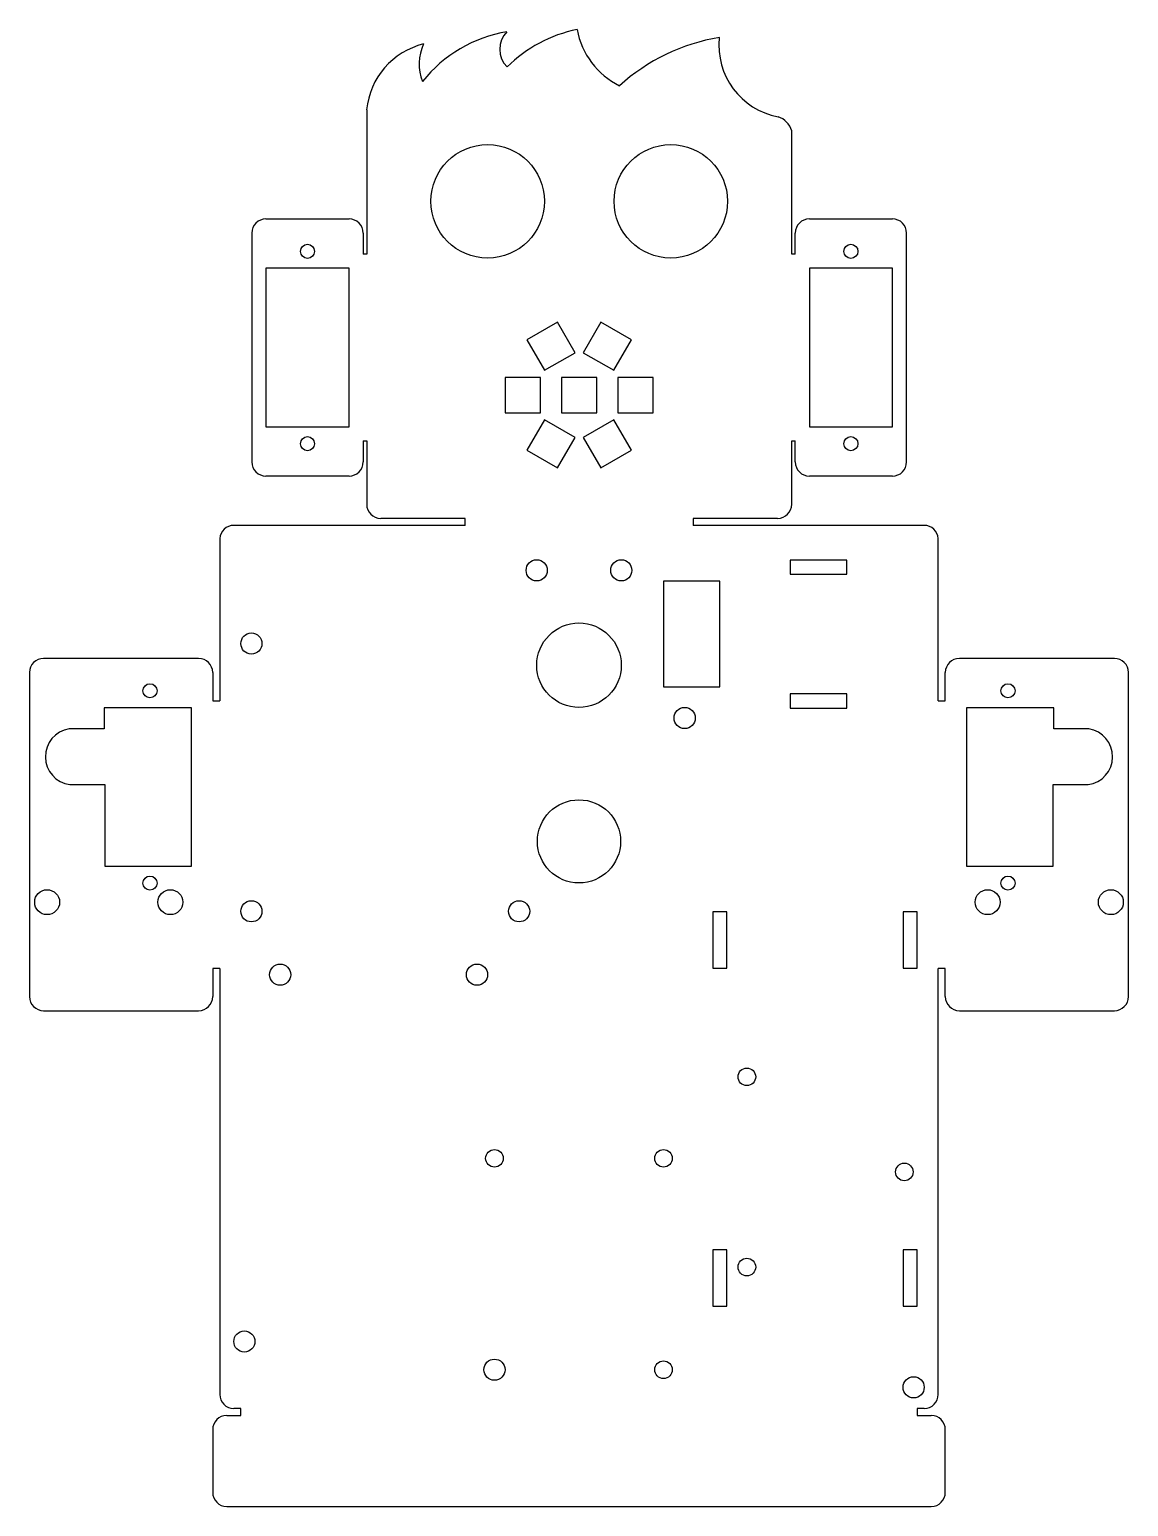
# Model space of a CAD drawing. Header units: millimetres. Extents: x -17 to 139, y -193 to 16.
import ezdxf

# ---------------------------------------------------------------- set-up
doc = ezdxf.new("R2010")
doc.units = ezdxf.units.MM
doc.layers.get('0').update_dxf_attribs({"true_color": 0xffffff})

msp = doc.modelspace()

# ---------------------------------------------------------------- linework, layer by layer
at = {"color": 7, "linetype": 'Continuous', "lineweight": 25, "true_color": 0xffffff}
for p, q in [((30.53, 4.97), (30.53, -15.52)), ((90.87, -15.52), (90.87, 1.99)), ((14.23, -12.52), (14.23, -45.02)), ((16.23, -10.52), (28.03, -10.52)), ((30.03, -12.52), (30.03, -15.52)), ((91.37, -15.52), (91.37, -12.52)), ((93.37, -10.52), (105.17, -10.52)), ((107.17, -45.02), (107.17, -12.52)), ((30.53, -15.52), (30.03, -15.52)), ((91.37, -15.52), (90.87, -15.52)), ((28.03, -17.52), (16.23, -17.52)), ((16.23, -17.52), (16.23, -40.02)), ((28.03, -40.02), (28.03, -17.52)), ((105.17, -17.52), (93.37, -17.52)), ((93.37, -17.52), (93.37, -40.02)), ((105.17, -40.02), (105.17, -17.52)), ((57.61, -25.18), (53.28, -27.68)), ((60.11, -29.51), (57.61, -25.18)), ((63.78, -25.18), (61.28, -29.51)), ((68.11, -27.68), (63.78, -25.18)), ((53.28, -27.68), (55.78, -32.01)), ((65.61, -32.01), (68.11, -27.68)), ((55.78, -32.01), (60.11, -29.51)), ((61.28, -29.51), (65.61, -32.01)), ((50.2, -33.02), (50.2, -38.02)), ((55.2, -33.02), (50.2, -33.02)), ((55.2, -38.02), (55.2, -33.02)), ((58.2, -33.02), (58.2, -38.02)), ((63.2, -33.02), (58.2, -33.02)), ((63.2, -38.02), (63.2, -33.02)), ((71.2, -33.02), (66.2, -33.02)), ((66.2, -33.02), (66.2, -38.02)), ((71.2, -38.02), (71.2, -33.02)), ((50.2, -38.02), (55.2, -38.02)), ((55.78, -39.03), (53.28, -43.36)), ((60.11, -41.53), (55.78, -39.03)), ((58.2, -38.02), (63.2, -38.02)), ((65.61, -39.03), (61.28, -41.53)), ((68.11, -43.36), (65.61, -39.03)), ((66.2, -38.02), (71.2, -38.02)), ((16.23, -40.02), (28.03, -40.02)), ((57.61, -45.86), (60.11, -41.53)), ((61.28, -41.53), (63.78, -45.86)), ((93.37, -40.02), (105.17, -40.02)), ((30.03, -42.02), (30.03, -45.02)), ((30.03, -42.02), (30.53, -42.02)), ((30.53, -42.02), (30.53, -51.02)), ((53.28, -43.36), (57.61, -45.86)), ((63.78, -45.86), (68.11, -43.36)), ((90.87, -42.02), (91.37, -42.02)), ((90.87, -51.02), (90.87, -42.02)), ((91.37, -45.02), (91.37, -42.02)), ((28.03, -47.02), (16.23, -47.02)), ((105.17, -47.02), (93.37, -47.02)), ((44.53, -54.02), (11.67, -54.02)), ((44.53, -53.02), (32.53, -53.02)), ((44.53, -54.02), (44.53, -53.02)), ((88.87, -53.02), (76.87, -53.02)), ((76.87, -53.02), (76.87, -54.02)), ((109.67, -54.02), (76.87, -54.02)), ((9.67, -55.9), (9.67, -78.9)), ((111.67, -78.9), (111.67, -55.9)), ((98.67, -58.94), (90.67, -58.94)), ((90.67, -58.94), (90.67, -60.94)), ((98.67, -60.94), (98.67, -58.94)), ((72.67, -61.94), (72.67, -76.94)), ((80.67, -61.94), (72.67, -61.94)), ((80.67, -76.94), (80.67, -61.94)), ((90.67, -60.94), (98.67, -60.94)), ((6.67, -72.9), (-15.33, -72.9)), ((136.67, -72.9), (114.67, -72.9)), ((-17.33, -74.9), (-17.33, -120.9)), ((8.67, -74.9), (8.67, -78.9)), ((112.67, -78.9), (112.67, -74.9)), ((138.67, -120.9), (138.67, -74.9)), ((72.67, -76.94), (80.67, -76.94)), ((8.67, -78.9), (9.67, -78.9)), ((98.67, -77.94), (90.67, -77.94)), ((90.67, -77.94), (90.67, -79.94)), ((98.67, -79.94), (98.67, -77.94)), ((111.67, -78.9), (112.67, -78.9)), ((5.67, -79.9), (-6.72, -79.9)), ((-6.72, -79.9), (-6.72, -82.9)), ((5.67, -102.4), (5.67, -79.9)), ((90.67, -79.94), (98.67, -79.94)), ((128.06, -79.9), (115.67, -79.9)), ((115.67, -79.9), (115.67, -102.4)), ((128.06, -82.9), (128.06, -79.9)), ((-6.72, -82.9), (-11.72, -82.9)), ((133.06, -82.9), (128.06, -82.9)), ((-11.63, -90.81), (-6.63, -90.81)), ((-6.63, -90.81), (-6.63, -102.4)), ((127.97, -102.4), (127.97, -90.81)), ((127.97, -90.81), (132.97, -90.81)), ((-6.63, -102.4), (5.67, -102.4)), ((115.67, -102.4), (127.97, -102.4)), ((81.67, -108.86), (79.67, -108.86)), ((79.67, -108.86), (79.67, -116.86)), ((81.67, -116.86), (81.67, -108.86)), ((108.67, -108.86), (106.67, -108.86)), ((106.67, -108.86), (106.67, -116.86)), ((108.67, -116.86), (108.67, -108.86)), ((9.67, -116.9), (8.67, -116.9)), ((8.67, -116.9), (8.67, -120.9)), ((9.67, -116.9), (9.67, -177.36)), ((79.67, -116.86), (81.67, -116.86)), ((106.67, -116.86), (108.67, -116.86)), ((112.67, -116.9), (111.67, -116.9)), ((111.67, -177.36), (111.67, -116.9)), ((112.67, -120.9), (112.67, -116.9)), ((-15.33, -122.9), (6.67, -122.9)), ((114.67, -122.9), (136.67, -122.9)), ((81.67, -156.86), (79.67, -156.86)), ((79.67, -156.86), (79.67, -164.86)), ((81.67, -164.86), (81.67, -156.86)), ((108.67, -156.86), (106.67, -156.86)), ((106.67, -156.86), (106.67, -164.86)), ((108.67, -164.86), (108.67, -156.86)), ((79.67, -164.86), (81.67, -164.86)), ((106.67, -164.86), (108.67, -164.86)), ((12.67, -179.36), (11.67, -179.36)), ((12.67, -180.36), (12.67, -179.36)), ((109.67, -179.36), (108.67, -179.36)), ((108.67, -179.36), (108.67, -180.36)), ((8.67, -182.36), (8.67, -191.27)), ((10.67, -180.36), (12.67, -180.36)), ((108.67, -180.36), (110.67, -180.36)), ((112.67, -191.27), (112.67, -182.36)), ((10.67, -193.27), (110.67, -193.27))]:
    msp.add_line(p, q, dxfattribs=at)
for centre, radius in [((47.7, -8.02), 8.05), ((73.7, -8.02), 8.05), ((22.13, -15.12), 1), ((99.27, -15.12), 1), ((22.13, -42.42), 1), ((99.27, -42.42), 1), ((54.67, -60.4), 1.5), ((66.67, -60.4), 1.5), ((60.67, -73.87), 6), ((14.17, -70.79), 1.5), ((-0.23, -77.5), 1), ((121.57, -77.5), 1), ((75.67, -81.36), 1.5), ((60.67, -98.87), 5.9), ((-0.23, -104.8), 1), ((121.57, -104.8), 1), ((-14.83, -107.5), 1.77), ((2.67, -107.5), 1.77), ((118.67, -107.5), 1.77), ((136.17, -107.5), 1.77), ((14.17, -108.79), 1.5), ((52.17, -108.79), 1.5), ((18.25, -117.79), 1.5), ((46.19, -117.79), 1.5), ((84.5, -132.29), 1.25), ((48.67, -143.86), 1.25), ((72.67, -143.86), 1.25), ((106.85, -145.79), 1.25), ((84.5, -159.29), 1.25), ((13.17, -169.86), 1.5), ((48.67, -173.86), 1.5), ((72.67, -173.86), 1.25), ((108.17, -176.36), 1.5)]:
    msp.add_circle(centre, radius, dxfattribs=at)
for centre, radius, start, end in [((53.63, -3.03), 19.35, 99.4831, 141.5581), ((52.95, 13.56), 3.54, 135.2642, 225.2642), ((64.38, -3.03), 19.8, 101.6323, 134.6592), ((71.38, 18.41), 11.18, 190.569, 243.6991), ((85.17, -12.32), 27.93, 99.4328, 132.1556), ((90.84, 14.11), 10.31, 173.7482, 259.3876), ((41.12, 3.97), 10.64, 103.6188, 174.6043), ((44.49, 11.49), 6.52, 154.314, 202.5216), ((87.99, 1.14), 3, 16.5084, 71.6178), ((16.23, -12.52), 2, 90, 180), ((28.03, -12.52), 2, 0, 90), ((93.37, -12.52), 2, 90, 180), ((105.17, -12.52), 2, 0, 90), ((16.23, -45.02), 2, 180, 270), ((28.03, -45.02), 2, 270, 0), ((93.37, -45.02), 2, 180, 270), ((105.17, -45.02), 2, 270, 0), ((32.53, -51.02), 2, 180, 270), ((88.87, -51.02), 2, 270, 0), ((11.67, -56.02), 2, 90, 176.6543), ((109.67, -56.02), 2, 3.3457, 90), ((-15.33, -74.9), 2, 90, 180), ((6.67, -74.9), 2, 0, 90), ((114.67, -74.9), 2, 90, 180), ((136.67, -74.9), 2, 0, 90), ((-11.08, -86.85), 4, 99.1908, 262.0968), ((132.42, -86.85), 4, 277.9032, 80.8092), ((-15.33, -120.9), 2, 180, 270), ((6.67, -120.9), 2, 270, 0), ((114.67, -120.9), 2, 180, 270), ((136.67, -120.9), 2, 270, 0), ((11.67, -177.36), 2, 180, 270), ((109.67, -177.36), 2, 270, 0), ((10.67, -182.36), 2, 90, 180), ((110.67, -182.36), 2, 0, 90), ((10.67, -191.27), 2, 180, 270), ((110.67, -191.27), 2, 270, 0)]:
    msp.add_arc(centre, radius, start, end, dxfattribs=at)

doc.saveas('drawing.dxf')
